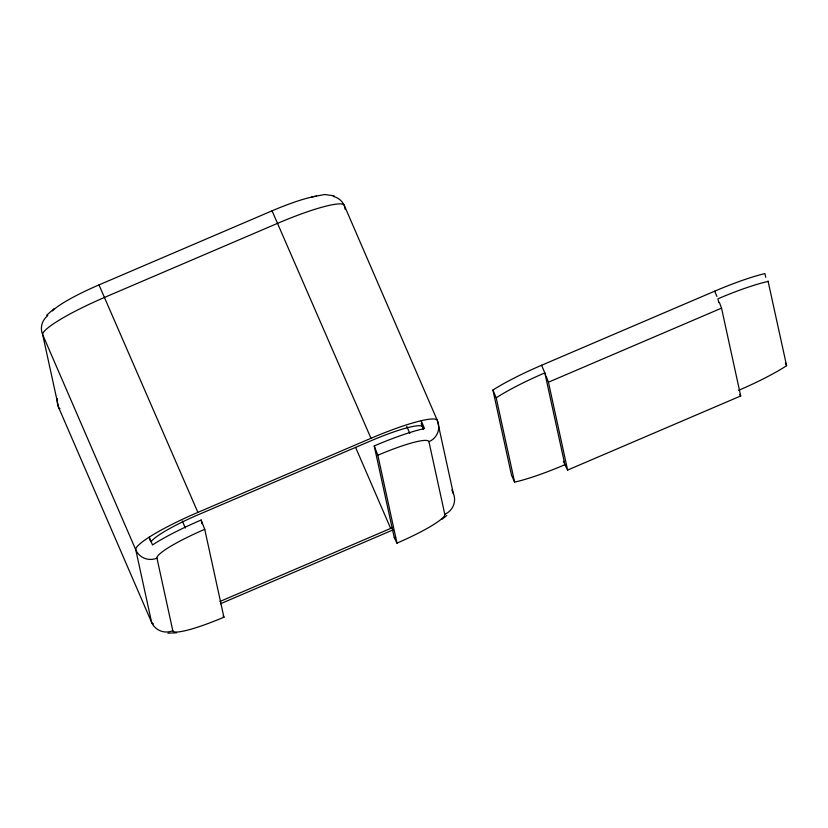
<?xml version="1.0" encoding="UTF-8"?>
<svg xmlns="http://www.w3.org/2000/svg" width="828" height="828" viewBox="0 0 828 828"><rect width="100%" height="100%" fill="white"/><g stroke="black" fill="none" stroke-linecap="round" stroke-linejoin="round"><path stroke-width="1.24" d="M46.575 315.323L53.965 308.761M442.017 519.239L446.799 515.523M52.495 310.966A53.81 7.68 -23.4 0 1 98.977 284.915L272.06 210.829A53.81 7.68 -23.4 0 1 316.586 196.205M153.397 623.826A69.956 9.977 -23.4 0 1 151.617 622.377L135.771 549.823A69.956 9.977 -23.4 0 1 197.892 512.377L370.985 438.291A69.956 9.977 -23.4 0 1 437.443 420.707L453.289 493.26A69.956 9.977 -23.4 0 1 453.32 493.674M541.595 365.262L544.834 372.9L564.882 464.705A67.813 9.667 -23.4 0 1 514.602 482.103L511.538 475.262L492.919 390.019A69.956 9.977 -23.4 0 1 541.595 365.262L714.678 291.177A69.956 9.977 -23.4 0 1 764.917 273.602L765.734 277.359M564.344 463.525L567.646 470.211L548.436 382.215L721.53 308.14L719.315 302.22M219.948 601.49L390.661 528.419A53.81 7.68 -23.4 0 0 392.886 527.457M220.445 603.778L391.168 530.707A69.956 9.977 -23.4 0 0 393.455 529.723M567.625 470.056L740.708 395.97L721.53 308.14M311.877 196.878L324.783 194.518L334.16 195.853M176.643 632.82L167.898 633.161M223.125 615.96L223.933 617.346L204.744 529.33L201.132 520.015A67.803 9.667 -23.4 0 0 152.507 544.948L149.226 537.124M739.756 394.438L740.729 396.063M738.659 390.33A67.803 9.667 -23.4 0 0 786.6 365.686L786.124 364.672M785.782 363.927L785.368 363.006M374.225 445.93L394.273 537.734L397.016 543.261L377.827 455.245L374.225 445.93A67.813 9.667 -23.4 0 1 424.495 428.531L421.214 420.707L423.149 429.556M563.785 462.252L563.392 461.372M714.678 291.177L716.934 296.476M492.919 390.019L496.117 397.626M451.829 489.907L453.289 493.26A16.146 15.97 -12.3 0 1 444.791 514.281A53.81 7.68 -23.4 0 1 397.005 543.085L397.026 543.178M421.152 423.688L422.601 427.051A53.81 7.68 -23.4 0 0 371.482 440.579L198.399 514.664A53.81 7.68 -23.4 0 0 151.131 541.729M406.745 426.348L409.808 433.437M370.985 438.291L272.06 210.829M355.761 447.762L390.661 528.419M197.892 512.377L98.977 284.915M182.295 520.957L185.358 528.047M545.735 375.105L544.834 372.9A67.803 9.667 -23.4 0 0 496.2 397.844L514.612 482.103M768.022 280.992L786.6 365.686M546.232 376.305L548.436 382.215M718.745 302.593L717.917 298.815A67.813 9.667 -23.4 0 1 768.198 281.427M333.301 196.412A16.146 15.97 -12.3 0 1 344.365 205.623L437.443 420.707A16.146 15.97 -12.3 0 1 428.945 441.717L444.791 514.281M345.183 209.37L344.365 205.623A69.956 9.977 -23.4 0 0 277.908 223.208L104.825 297.293A69.956 9.977 -23.4 0 0 42.704 334.74L58.55 407.293L151.617 622.377A16.146 15.97 -12.3 0 0 172.804 630.698A53.81 7.68 -23.4 0 0 223.922 617.17M201.132 520.015L201.96 523.782M47.796 315.685A16.146 15.97 -12.3 0 0 42.704 334.74L135.771 549.823A16.146 15.97 -12.3 0 0 156.958 558.134L172.804 630.698M149.454 538.179L149.92 540.301M60.009 408.649A69.956 9.977 -23.4 0 1 58.55 407.293A16.146 15.97 -12.3 0 1 57.401 398.827M377.827 455.245A53.81 7.68 -23.4 0 1 428.945 441.717M156.958 558.134A53.81 7.68 -23.4 0 1 204.744 529.33M395.649 537.144A67.803 9.667 -23.4 0 1 394.273 537.734"/></g></svg>
